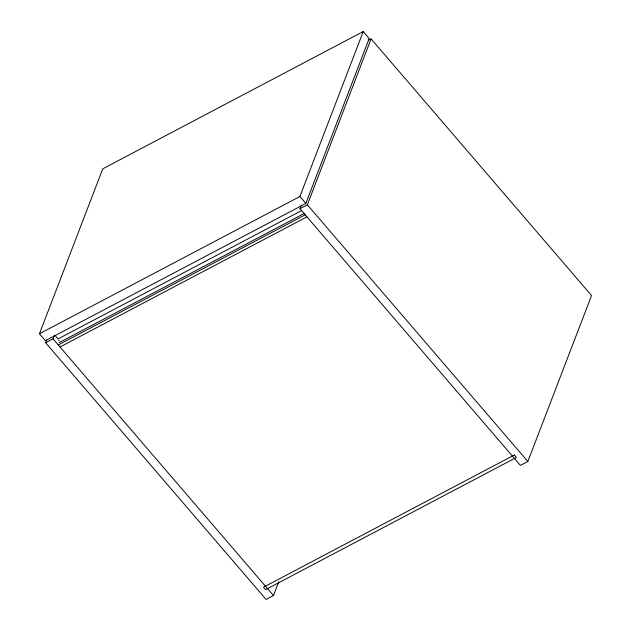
<?xml version="1.0" encoding="UTF-8"?>
<svg xmlns="http://www.w3.org/2000/svg" width="631" height="631" viewBox="0 0 631 631"><rect width="100%" height="100%" fill="white"/><g stroke="black" fill="none" stroke-linecap="round" stroke-linejoin="round"><path stroke-width="0.95" d="M39.453 333.767L102.774 168.808L363.227 31.55L369.174 38.475L305.854 203.434L45.4 340.693L39.453 333.767L299.906 196.509L363.227 31.55M278.776 581.79L273.499 595.538L266.085 599.45L45.606 342.759L46.662 340.006M45.606 342.759L53.02 338.847L54.432 335.179M368.599 40.155L371.075 38.854L591.547 295.553L527.847 461.498L520.425 465.41L299.954 208.719L301.358 205.051M299.954 208.719L307.368 204.807L371.075 38.854M301.5 210.644L58.052 338.942L55.134 335.542M59.164 342.633L304.355 213.42M58.273 344.96L305.199 214.824M60.024 346.995L306.95 216.867M307.368 204.807L527.847 461.498M299.906 196.509L305.854 203.434M53.02 338.847L273.499 595.538M58.841 340.18L59.101 340.866M514.344 455.006L263.482 587.209L265.588 589.646L516.442 457.451L514.344 455.006"/></g></svg>
